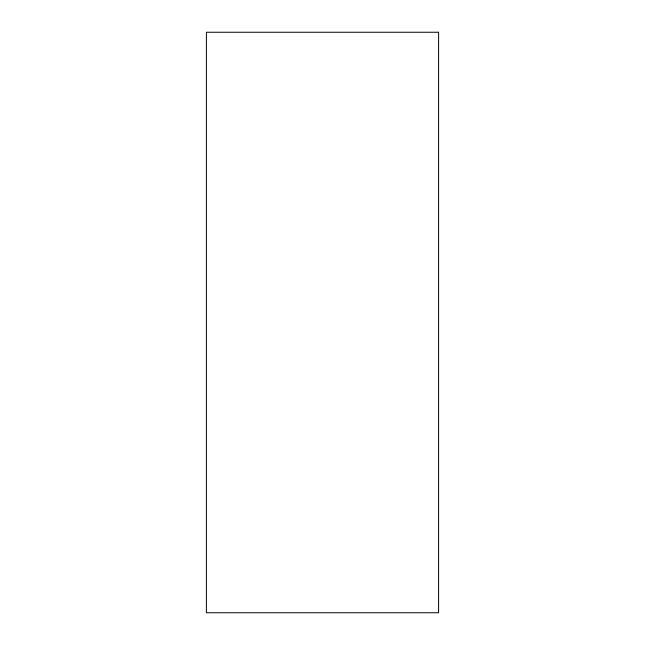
<?xml version="1.0" encoding="UTF-8"?>
<svg xmlns="http://www.w3.org/2000/svg" width="645" height="645" viewBox="0 0 645 645"><rect width="100%" height="100%" fill="white"/><g stroke="black" fill="none" stroke-linecap="round" stroke-linejoin="round"><path stroke-width="0.97" d="M438.6 32.25L206.4 32.25L206.4 612.75L438.6 612.75L438.6 32.25"/></g></svg>
